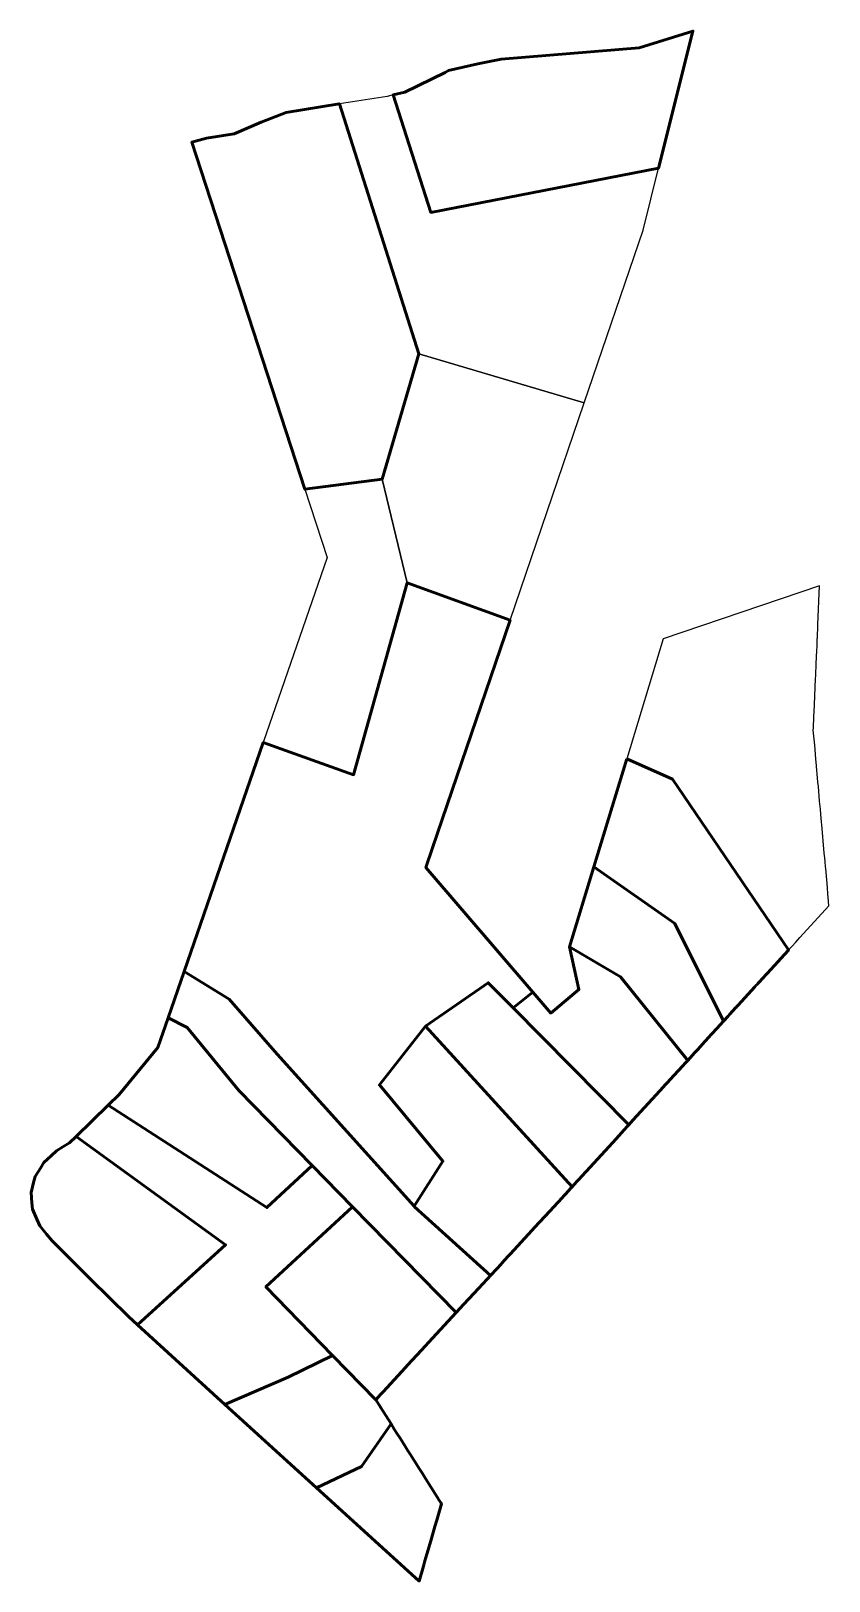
# Model space of a CAD drawing. Header units: metres. Extents: x 807504 to 807681, y 9157363 to 9157709.
import ezdxf

# ---------------------------------------------------------------- set-up
doc = ezdxf.new("R2010")
doc.units = ezdxf.units.M
doc.header["$MEASUREMENT"] = 0
doc.layers.add('AUX2', color=1, linetype='Continuous')

msp = doc.modelspace()

# ---------------------------------------------------------------- linework, layer by layer
at = {"layer": 'AUX2', "color": 254, "lineweight": 53, "true_color": 0xcccccc}
for points in [[(807586.78, 9157695.01), (807584.23, 9157694.39), (807592.61, 9157668.22), (807643.3, 9157678.09), (807650.93, 9157708.6), (807638.98, 9157704.88), (807608.27, 9157702.33), (807603.08, 9157701.31), (807596.52, 9157699.79), (807595.79, 9157699.39)], [(807537.71, 9157499.18), (807534.15, 9157488.88), (807538.33, 9157486.69), (807549.86, 9157472.66), (807566.2, 9157455.95), (807575.19, 9157446.76), (807598.24, 9157423.2), (807598.33, 9157423.31), (807599.87, 9157424.98), (807602.21, 9157427.51), (807605.11, 9157430.65), (807605.86, 9157431.47), (807588.99, 9157446.77), (807588.87, 9157446.91), (807558.42, 9157480.73), (807547.74, 9157492.97)], [(807605.39, 9157496.67), (807591.39, 9157486.97), (807624.07, 9157451.22), (807625.12, 9157452.37), (807625.63, 9157452.92), (807626.22, 9157453.58), (807627.19, 9157454.64), (807631.39, 9157459.23), (807631.47, 9157459.33), (807633.85, 9157461.93), (807635.64, 9157463.88), (807636.32, 9157464.63), (807636.65, 9157465), (807610.9, 9157491.09)], [(807560.86, 9157408.8), (807546.78, 9157402.75), (807567.18, 9157384.2), (807577.18, 9157388.92), (807583.74, 9157398.41), (807581.37, 9157402.17), (807581.36, 9157402.19), (807581.35, 9157402.2), (807581.35, 9157402.21), (807581.3, 9157402.28), (807580.34, 9157403.81), (807570.75, 9157413.67)]]:
    msp.add_lwpolyline(points, close=True, dxfattribs=at)
at = {"layer": 'AUX2', "color": 5, "lineweight": -3, "true_color": 0x0000ff}
for points in [[(807582.87, 9157694.05), (807572.24, 9157692.35), (807589.95, 9157636.74), (807626.75, 9157625.82), (807639.84, 9157664.26), (807643.3, 9157678.09), (807592.61, 9157668.22), (807584.23, 9157694.39)], [(807644.35, 9157573.28), (807636.21, 9157546.52), (807646.38, 9157541.99), (807672.24, 9157503.97), (807673.02, 9157504.82), (807673.84, 9157505.72), (807674.74, 9157506.7), (807681.22, 9157513.81), (807681.05, 9157515.71), (807681, 9157516.38), (807680.87, 9157517.84), (807680.49, 9157522.09), (807680.45, 9157522.47), (807680.35, 9157523.65), (807680.28, 9157524.45), (807680.18, 9157525.53), (807679.61, 9157531.92), (807679.58, 9157532.31), (807679.56, 9157532.54), (807679.55, 9157532.66), (807679.5, 9157533.17), (807679.31, 9157535.34), (807679.15, 9157537.13), (807678.86, 9157540.36), (807678.77, 9157541.36), (807678.69, 9157542.29), (807678.47, 9157544.82), (807678.45, 9157545.03), (807678.32, 9157546.47), (807678.13, 9157548.61), (807678.04, 9157549.59), (807677.74, 9157552.94), (807677.76, 9157553.39), (807677.87, 9157555.9), (807677.98, 9157558.4), (807677.99, 9157558.5), (807677.99, 9157558.65), (807678.24, 9157564.35), (807678.27, 9157565.07), (807678.39, 9157567.73), (807678.52, 9157570.68), (807678.56, 9157571.51), (807678.63, 9157573.29), (807678.64, 9157573.32), (807678.77, 9157576.47), (807679.15, 9157585.06)]]:
    msp.add_lwpolyline(points, close=True, dxfattribs=at)
at = {"layer": 'AUX2', "color": 40, "lineweight": 53, "true_color": 0xffbb00}
for points in [[(807542.69, 9157684.76), (807539.44, 9157683.87), (807564.57, 9157606.57), (807581.74, 9157608.79), (807589.95, 9157636.74), (807572.24, 9157692.35), (807572.2, 9157692.35), (807560.4, 9157690.44), (807554.81, 9157688.27), (807548.79, 9157685.74)], [(807636.21, 9157546.52), (807628.88, 9157522.46), (807646.88, 9157509.82), (807657.73, 9157488.07), (807658.8, 9157489.24), (807659.1, 9157489.57), (807660.52, 9157491.13), (807660.62, 9157491.25), (807660.64, 9157491.26), (807660.99, 9157491.65), (807663.99, 9157494.93), (807664.75, 9157495.76), (807665.04, 9157496.09), (807665.24, 9157496.3), (807665.4, 9157496.48), (807666.79, 9157498), (807666.98, 9157498.2), (807667.18, 9157498.43), (807667.44, 9157498.71), (807669.88, 9157501.38), (807670.49, 9157502.05), (807672.19, 9157503.91), (807672.24, 9157503.97), (807646.38, 9157541.99)], [(807615.31, 9157494.53), (807610.9, 9157491.09), (807636.65, 9157465), (807637.6, 9157466.03), (807642.76, 9157471.68), (807644.33, 9157473.4), (807644.78, 9157473.9), (807645.2, 9157474.35), (807646.72, 9157476.02), (807648.68, 9157478.17), (807649.24, 9157478.78), (807649.77, 9157479.36), (807634.83, 9157497.96), (807623.47, 9157504.68), (807625.57, 9157495.14), (807619.28, 9157489.9)], [(807591.39, 9157486.97), (807581.15, 9157473.91), (807595.28, 9157456.91), (807588.87, 9157446.91), (807588.99, 9157446.77), (807605.86, 9157431.47), (807607.26, 9157432.98), (807608.22, 9157434.02), (807608.42, 9157434.24), (807609.76, 9157435.69), (807609.99, 9157435.94), (807610.08, 9157436.03), (807610.32, 9157436.29), (807615.09, 9157441.46), (807616.67, 9157443.17), (807616.67, 9157443.18), (807618.15, 9157444.78), (807621.85, 9157448.79), (807622.24, 9157449.21), (807622.55, 9157449.55), (807623.8, 9157450.93), (807624.04, 9157451.18), (807624.07, 9157451.22)], [(807520.79, 9157469.4), (807513.67, 9157462.42), (807546.92, 9157438.31), (807527.29, 9157420.49), (807546.78, 9157402.75), (807560.86, 9157408.8), (807570.75, 9157413.67), (807555.9, 9157428.91), (807575.19, 9157446.76), (807566.2, 9157455.95), (807556.11, 9157446.59)]]:
    msp.add_lwpolyline(points, close=True, dxfattribs=at)
at = {"layer": 'AUX2', "color": 40, "lineweight": -3, "true_color": 0xffbb00}
msp.add_lwpolyline([(807581.74, 9157608.79), (807587.3, 9157585.68), (807610.26, 9157577.41), (807626.75, 9157625.82), (807589.95, 9157636.74)], close=True, dxfattribs=at)
at = {"layer": 'AUX2', "color": 3, "lineweight": -3, "true_color": 0x00ff00}
msp.add_lwpolyline([(807569.52, 9157591.33), (807555.3, 9157550.13), (807575.39, 9157542.96), (807587.3, 9157585.68), (807581.74, 9157608.79), (807564.57, 9157606.57)], close=True, dxfattribs=at)
at = {"layer": 'AUX2', "color": 131, "lineweight": 53, "true_color": 0xbbffff}
for points in [[(807537.71, 9157499.18), (807547.74, 9157492.97), (807558.42, 9157480.73), (807588.87, 9157446.91), (807595.28, 9157456.91), (807581.15, 9157473.91), (807591.39, 9157486.97), (807605.39, 9157496.67), (807610.9, 9157491.09), (807615.31, 9157494.53), (807591.49, 9157522.31), (807592.98, 9157526.68), (807610.26, 9157577.41), (807587.3, 9157585.68), (807575.39, 9157542.96), (807555.3, 9157550.13)], [(807628.88, 9157522.46), (807623.47, 9157504.68), (807634.83, 9157497.96), (807649.77, 9157479.36), (807651.4, 9157481.14), (807651.95, 9157481.75), (807652.56, 9157482.41), (807653.62, 9157483.58), (807654.58, 9157484.62), (807654.95, 9157485.03), (807655.22, 9157485.33), (807656.17, 9157486.37), (807657.05, 9157487.33), (807657.59, 9157487.92), (807657.73, 9157488.07), (807646.88, 9157509.82)], [(807523.23, 9157471.8), (807520.79, 9157469.4), (807556.11, 9157446.59), (807566.2, 9157455.95), (807549.86, 9157472.66), (807538.33, 9157486.69), (807534.15, 9157488.88), (807531.86, 9157482.24)], [(807503.61, 9157449.97), (807503.82, 9157447.63), (807503.95, 9157446.23), (807504.93, 9157444.01), (807505.57, 9157442.55), (807507.09, 9157440.65), (807508.29, 9157439.16), (807516.86, 9157430.66), (807525.28, 9157422.32), (807527.29, 9157420.49), (807546.92, 9157438.31), (807513.67, 9157462.42), (807512.21, 9157460.99), (807510.72, 9157460.09), (807509.26, 9157459.19), (807508.11, 9157458.12), (807506.48, 9157456.61), (807505.72, 9157455.4), (807504.52, 9157453.51), (807504.18, 9157452.19)], [(807555.9, 9157428.91), (807570.75, 9157413.67), (807580.34, 9157403.81), (807581.48, 9157405.05), (807582.03, 9157405.65), (807583.61, 9157407.36), (807586.93, 9157410.95), (807587.43, 9157411.49), (807589.49, 9157413.73), (807590.52, 9157414.84), (807592.97, 9157417.5), (807598.24, 9157423.2), (807575.19, 9157446.76)], [(807577.18, 9157388.92), (807567.18, 9157384.2), (807585.14, 9157367.86), (807590.01, 9157363.43), (807590.97, 9157366.77), (807591.3, 9157367.9), (807591.72, 9157369.38), (807591.73, 9157369.4), (807592.01, 9157370.35), (807592.16, 9157370.88), (807592.6, 9157372.41), (807593.13, 9157374.25), (807593.52, 9157375.59), (807593.92, 9157376.99), (807594.37, 9157378.53), (807594.97, 9157380.6), (807594.88, 9157380.73), (807594.41, 9157381.48), (807594.06, 9157382.04), (807592.14, 9157385.08), (807591.17, 9157386.62), (807590.95, 9157386.98), (807590.72, 9157387.34), (807590.13, 9157388.28), (807588.88, 9157390.25), (807587.99, 9157391.66), (807587.42, 9157392.57), (807586.95, 9157393.32), (807585.74, 9157395.24), (807585.14, 9157396.2), (807584.47, 9157397.26), (807583.74, 9157398.41)]]:
    msp.add_lwpolyline(points, close=True, dxfattribs=at)

doc.saveas('drawing.dxf')
